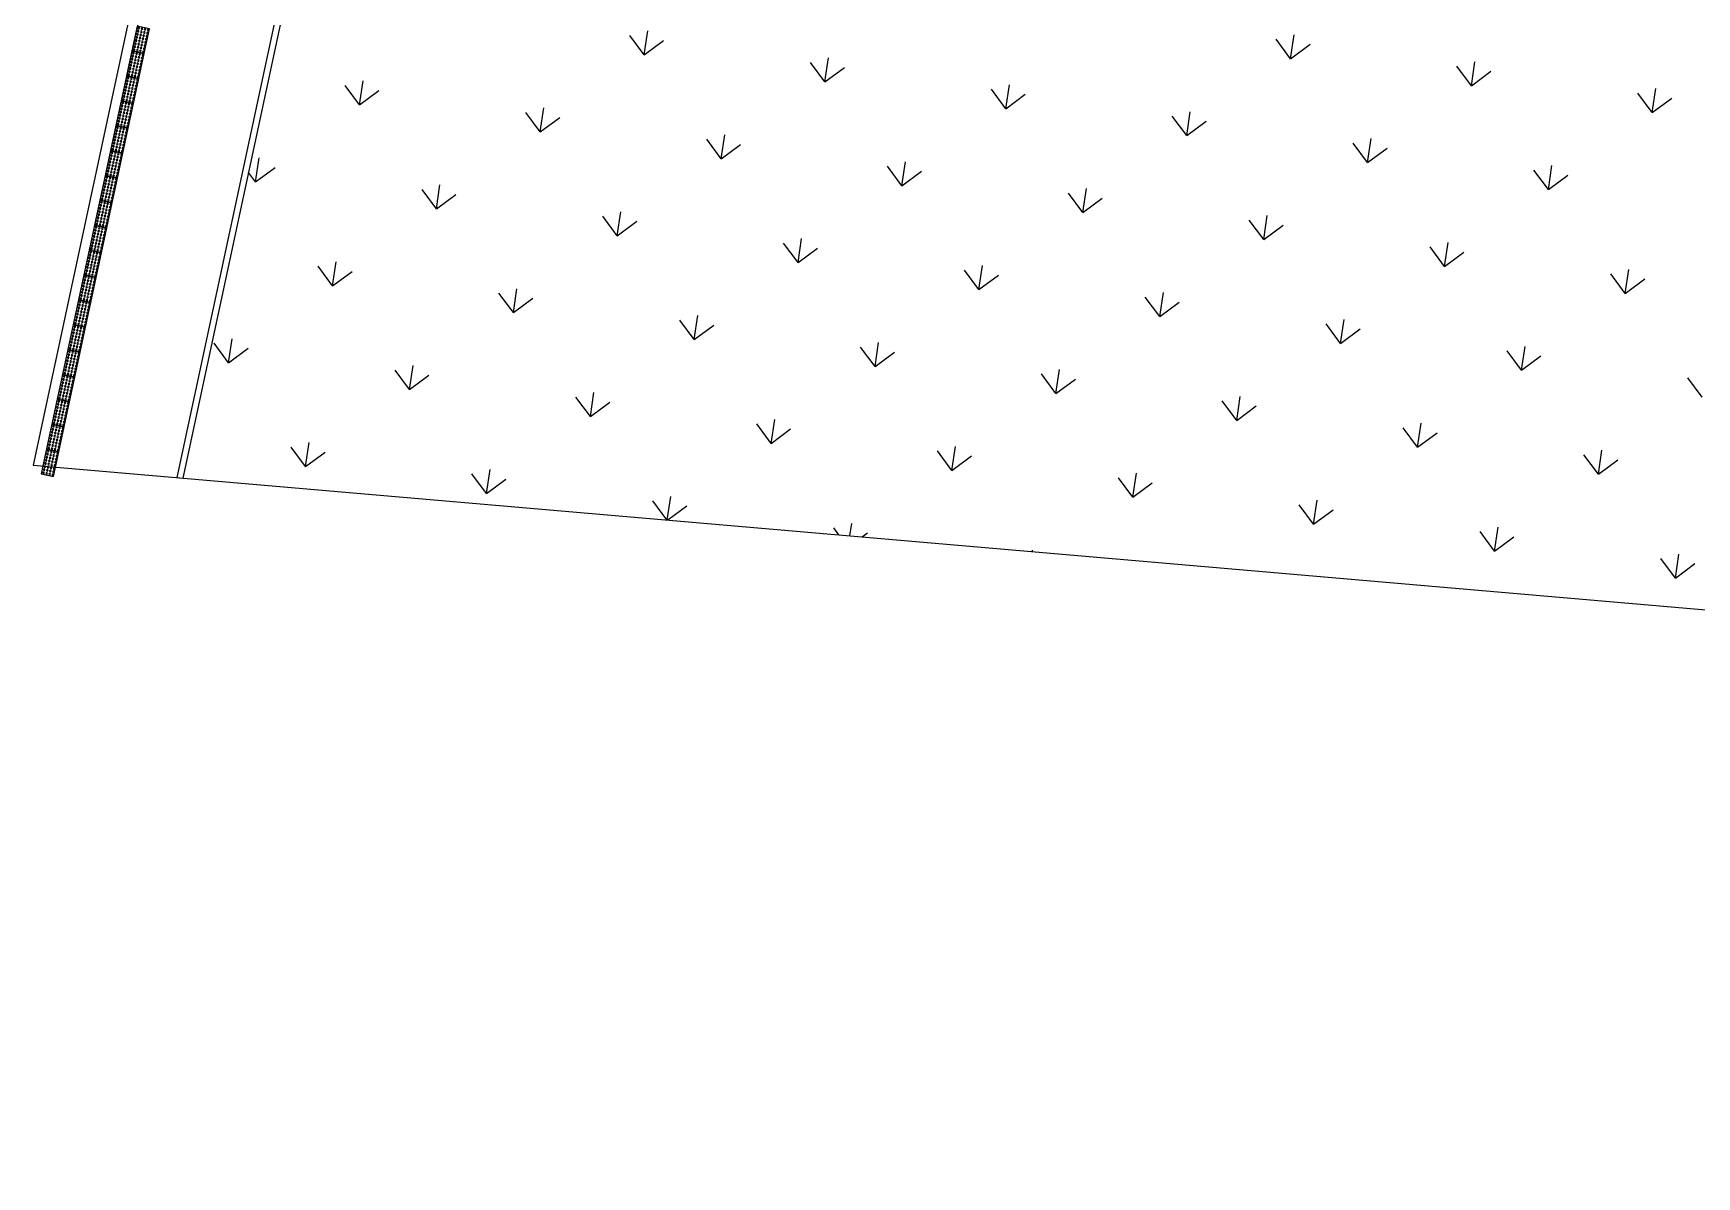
# Model space of a CAD drawing. Header units: millimetres. Extents: x 338 to 506, y 179 to 335.
# Drawn here: x 338.07 to 364.22, y 190.07 to 208.04 of the extents above; entities that cross this region are included whole.
import ezdxf

# ---------------------------------------------------------------- set-up
doc = ezdxf.new("R2010")
doc.units = ezdxf.units.MM
for name, color, linetype in [('ANDEN', 251, 'Continuous'), ('ARBUSTO', 63, 'Continuous'), ('MOBILIARIO_URBANO', 51, 'Continuous'), ('MUROS', 32, 'Continuous')]:
    doc.layers.add(name, color=color, linetype=linetype)

# ---------------------------------------------------------------- blocks, each defined once
blk = doc.blocks.new('*X870')
at = {"color": 0}
for p, q in [((13.252, 147.163), (13.522, 147.432)), ((16.126, 147.163), (16.256, 147.293)), ((13.252, 147.163), (13.522, 146.893)), ((13.252, 147.163), (13.633, 147.163)), ((16.126, 147.163), (16.395, 146.893)), ((16.126, 147.163), (16.507, 147.163)), ((11.815, 145.726), (12.085, 145.995)), ((14.689, 145.726), (14.958, 145.995)), ((17.563, 145.726), (17.832, 145.995)), ((11.815, 145.726), (12.085, 145.456)), ((11.815, 145.726), (12.196, 145.726)), ((14.689, 145.726), (14.958, 145.456)), ((14.689, 145.726), (15.07, 145.726)), ((17.563, 145.726), (17.832, 145.456)), ((17.563, 145.726), (17.944, 145.726)), ((13.252, 144.289), (13.522, 144.558)), ((16.126, 144.289), (16.395, 144.558)), ((13.252, 144.289), (13.522, 144.02)), ((13.252, 144.289), (13.633, 144.289)), ((16.126, 144.289), (16.395, 144.02)), ((16.126, 144.289), (16.507, 144.289)), ((11.815, 142.852), (12.085, 143.122)), ((14.689, 142.852), (14.958, 143.122)), ((17.563, 142.852), (17.832, 143.122)), ((11.815, 142.852), (12.085, 142.583)), ((11.815, 142.852), (12.196, 142.852)), ((14.689, 142.852), (14.958, 142.583)), ((14.689, 142.852), (15.07, 142.852)), ((17.563, 142.852), (17.832, 142.583)), ((17.563, 142.852), (17.944, 142.852)), ((13.252, 141.415), (13.522, 141.685)), ((16.126, 141.415), (16.395, 141.685)), ((19, 141.415), (19.269, 141.685)), ((13.252, 141.415), (13.522, 141.146)), ((13.252, 141.415), (13.633, 141.415)), ((16.126, 141.415), (16.395, 141.146)), ((16.126, 141.415), (16.507, 141.415)), ((19, 141.415), (19.269, 141.146)), ((19, 141.415), (19.381, 141.415)), ((11.822, 139.985), (12.085, 140.248)), ((14.689, 139.979), (14.958, 140.248)), ((17.563, 139.979), (17.832, 140.248)), ((11.822, 139.979), (12.196, 139.979)), ((11.823, 139.971), (12.085, 139.709)), ((14.689, 139.979), (14.958, 139.709)), ((14.689, 139.979), (15.07, 139.979)), ((17.563, 139.979), (17.832, 139.709)), ((17.563, 139.979), (17.944, 139.979)), ((13.252, 138.542), (13.522, 138.811)), ((16.126, 138.542), (16.395, 138.811)), ((19, 138.542), (19.269, 138.811)), ((13.252, 138.542), (13.522, 138.272)), ((13.252, 138.542), (13.633, 138.542)), ((16.126, 138.542), (16.395, 138.272)), ((16.126, 138.542), (16.507, 138.542)), ((19, 138.542), (19.269, 138.272)), ((19, 138.542), (19.381, 138.542)), ((11.989, 137.278), (12.085, 137.374)), ((14.689, 137.105), (14.958, 137.374)), ((17.563, 137.105), (17.832, 137.374)), ((12, 137.105), (12.196, 137.105)), ((14.689, 137.105), (14.958, 136.835)), ((14.689, 137.105), (15.07, 137.105)), ((17.563, 137.105), (17.832, 136.835)), ((17.563, 137.105), (17.944, 137.105)), ((12.012, 136.909), (12.085, 136.835)), ((13.252, 135.668), (13.522, 135.937)), ((16.126, 135.668), (16.395, 135.937)), ((19, 135.668), (19.269, 135.937)), ((13.252, 135.668), (13.522, 135.399)), ((13.252, 135.668), (13.633, 135.668)), ((16.126, 135.668), (16.395, 135.399)), ((16.126, 135.668), (16.507, 135.668)), ((19, 135.668), (19.269, 135.399)), ((19, 135.668), (19.381, 135.668)), ((14.689, 134.231), (14.958, 134.501)), ((17.563, 134.231), (17.832, 134.501)), ((12.177, 134.231), (12.196, 134.231)), ((14.689, 134.231), (14.958, 133.962)), ((14.689, 134.231), (15.07, 134.231)), ((17.563, 134.231), (17.832, 133.962)), ((17.563, 134.231), (17.944, 134.231)), ((13.252, 132.794), (13.522, 133.064)), ((16.126, 132.794), (16.395, 133.064)), ((19, 132.794), (19.269, 133.064)), ((13.252, 132.794), (13.522, 132.525)), ((13.252, 132.794), (13.633, 132.794)), ((16.126, 132.794), (16.395, 132.525)), ((16.126, 132.794), (16.507, 132.794)), ((19, 132.794), (19.269, 132.525)), ((19, 132.794), (19.381, 132.794)), ((14.689, 131.357), (14.958, 131.627)), ((17.563, 131.357), (17.832, 131.627)), ((20.436, 131.357), (20.706, 131.627)), ((14.689, 131.357), (14.958, 131.088)), ((14.689, 131.357), (15.07, 131.357)), ((17.563, 131.357), (17.832, 131.088)), ((17.563, 131.357), (17.944, 131.357)), ((20.436, 131.357), (20.706, 131.088)), ((20.436, 131.357), (20.817, 131.357)), ((13.252, 129.921), (13.522, 130.19)), ((16.126, 129.921), (16.395, 130.19)), ((19, 129.921), (19.269, 130.19)), ((13.252, 129.921), (13.522, 129.651)), ((13.252, 129.921), (13.633, 129.921)), ((16.126, 129.921), (16.395, 129.651)), ((16.126, 129.921), (16.507, 129.921)), ((19, 129.921), (19.269, 129.651)), ((19, 129.921), (19.381, 129.921)), ((14.689, 128.484), (14.958, 128.753)), ((17.563, 128.484), (17.832, 128.753)), ((20.436, 128.484), (20.706, 128.753)), ((14.689, 128.484), (14.958, 128.214)), ((14.689, 128.484), (15.07, 128.484)), ((17.563, 128.484), (17.832, 128.214)), ((17.563, 128.484), (17.944, 128.484)), ((20.436, 128.484), (20.706, 128.214)), ((20.436, 128.484), (20.817, 128.484)), ((13.252, 127.047), (13.522, 127.316)), ((16.126, 127.047), (16.395, 127.316)), ((19, 127.047), (19.269, 127.316)), ((13.252, 127.047), (13.522, 126.778)), ((13.252, 127.047), (13.633, 127.047)), ((16.126, 127.047), (16.395, 126.778)), ((16.126, 127.047), (16.507, 127.047)), ((19, 127.047), (19.269, 126.778)), ((19, 127.047), (19.381, 127.047)), ((14.689, 125.61), (14.958, 125.879)), ((17.563, 125.61), (17.832, 125.879)), ((20.436, 125.61), (20.706, 125.879)), ((14.689, 125.61), (14.958, 125.341)), ((14.689, 125.61), (15.07, 125.61)), ((17.563, 125.61), (17.832, 125.341)), ((17.563, 125.61), (17.944, 125.61)), ((20.436, 125.61), (20.706, 125.341)), ((20.436, 125.61), (20.817, 125.61)), ((13.252, 124.173), (13.522, 124.443)), ((16.126, 124.173), (16.395, 124.443)), ((13.252, 124.173), (13.522, 123.904)), ((13.252, 124.173), (13.633, 124.173))]:
    blk.add_line(p, q, dxfattribs=at)
blk = doc.blocks.new('*U29')
at = {"layer": 'MOBILIARIO_URBANO'}
blk.add_lwpolyline([(1192.979, 208.83), (1193.379, 208.83), (1193.379, 208.63), (1192.979, 208.63), (1192.979, 208.83)], dxfattribs=at)
for centre in [(1193.004, 208.797), (1193.004, 208.747), (1193.004, 208.697), (1193.004, 208.647), (1193.054, 208.797), (1193.054, 208.747), (1193.054, 208.697), (1193.054, 208.647), (1193.104, 208.797), (1193.104, 208.747), (1193.104, 208.697), (1193.104, 208.647), (1193.154, 208.797), (1193.154, 208.747), (1193.154, 208.697), (1193.154, 208.647), (1193.204, 208.797), (1193.204, 208.747), (1193.204, 208.697), (1193.204, 208.647), (1193.254, 208.797), (1193.254, 208.747), (1193.254, 208.697), (1193.254, 208.647), (1193.304, 208.797), (1193.304, 208.747), (1193.304, 208.697), (1193.304, 208.647), (1193.354, 208.797), (1193.354, 208.747), (1193.354, 208.697), (1193.354, 208.647)]:
    blk.add_circle(centre, 0.0125, dxfattribs=at)
blk = doc.blocks.new('A$C7152A42C')
at = {"layer": 'ANDEN'}
for p, q in [((66.18672, 146.47225), (11.20719, 149.96312)), ((66.17721, 146.32255), (11.21649, 149.81223))]:
    blk.add_line(p, q, dxfattribs=at)
for points in [[(22.21838, 147.01361), (11.3464, 147.70398)], [(22.21838, 26.35441), (22.21838, 147.01361), (11.3464, 147.70398)], [(11.3464, 147.70398), (11.3526, 147.60417), (22.11859, 146.91995), (22.11859, 146.91995), (22.21715, 19.86576)]]:
    blk.add_lwpolyline(points, dxfattribs=at)
at = {"layer": 'ARBUSTO'}
blk.add_line((11.20719, 149.96312), (19.19219, 20.37929), dxfattribs=at)
at = {"layer": 'ANDEN', "xscale": -1, "rotation": 356.3669368540417}
for p in [(1188.8361, -134.20967), (1189.23529, -134.23502), (1189.63449, -134.26036), (1190.03369, -134.28571), (1190.43288, -134.31106), (1190.83208, -134.3364), (1191.23127, -134.36175), (1191.63047, -134.3871), (1192.02967, -134.41244), (1192.42886, -134.43779), (1192.82806, -134.46314), (1193.22725, -134.48848), (1193.62645, -134.51383), (1194.02565, -134.53918), (1194.42484, -134.56452), (1194.82404, -134.58987), (1195.22324, -134.61522), (1195.62243, -134.64056)]:
    blk.add_blockref('*U29', p, dxfattribs=at)
at = {"layer": 'ANDEN', "color": 85, "linetype": 'Continuous'}
blk.add_blockref('*X870', (0, 0), dxfattribs=at)

msp = doc.modelspace()

# ---------------------------------------------------------------- block references
at = {"layer": 'MUROS', "color": 32, "rotation": 81.53046525965426}
msp.add_blockref('A$C7152A42C', (484.748, 168.084), dxfattribs=at)

doc.saveas('drawing.dxf')
